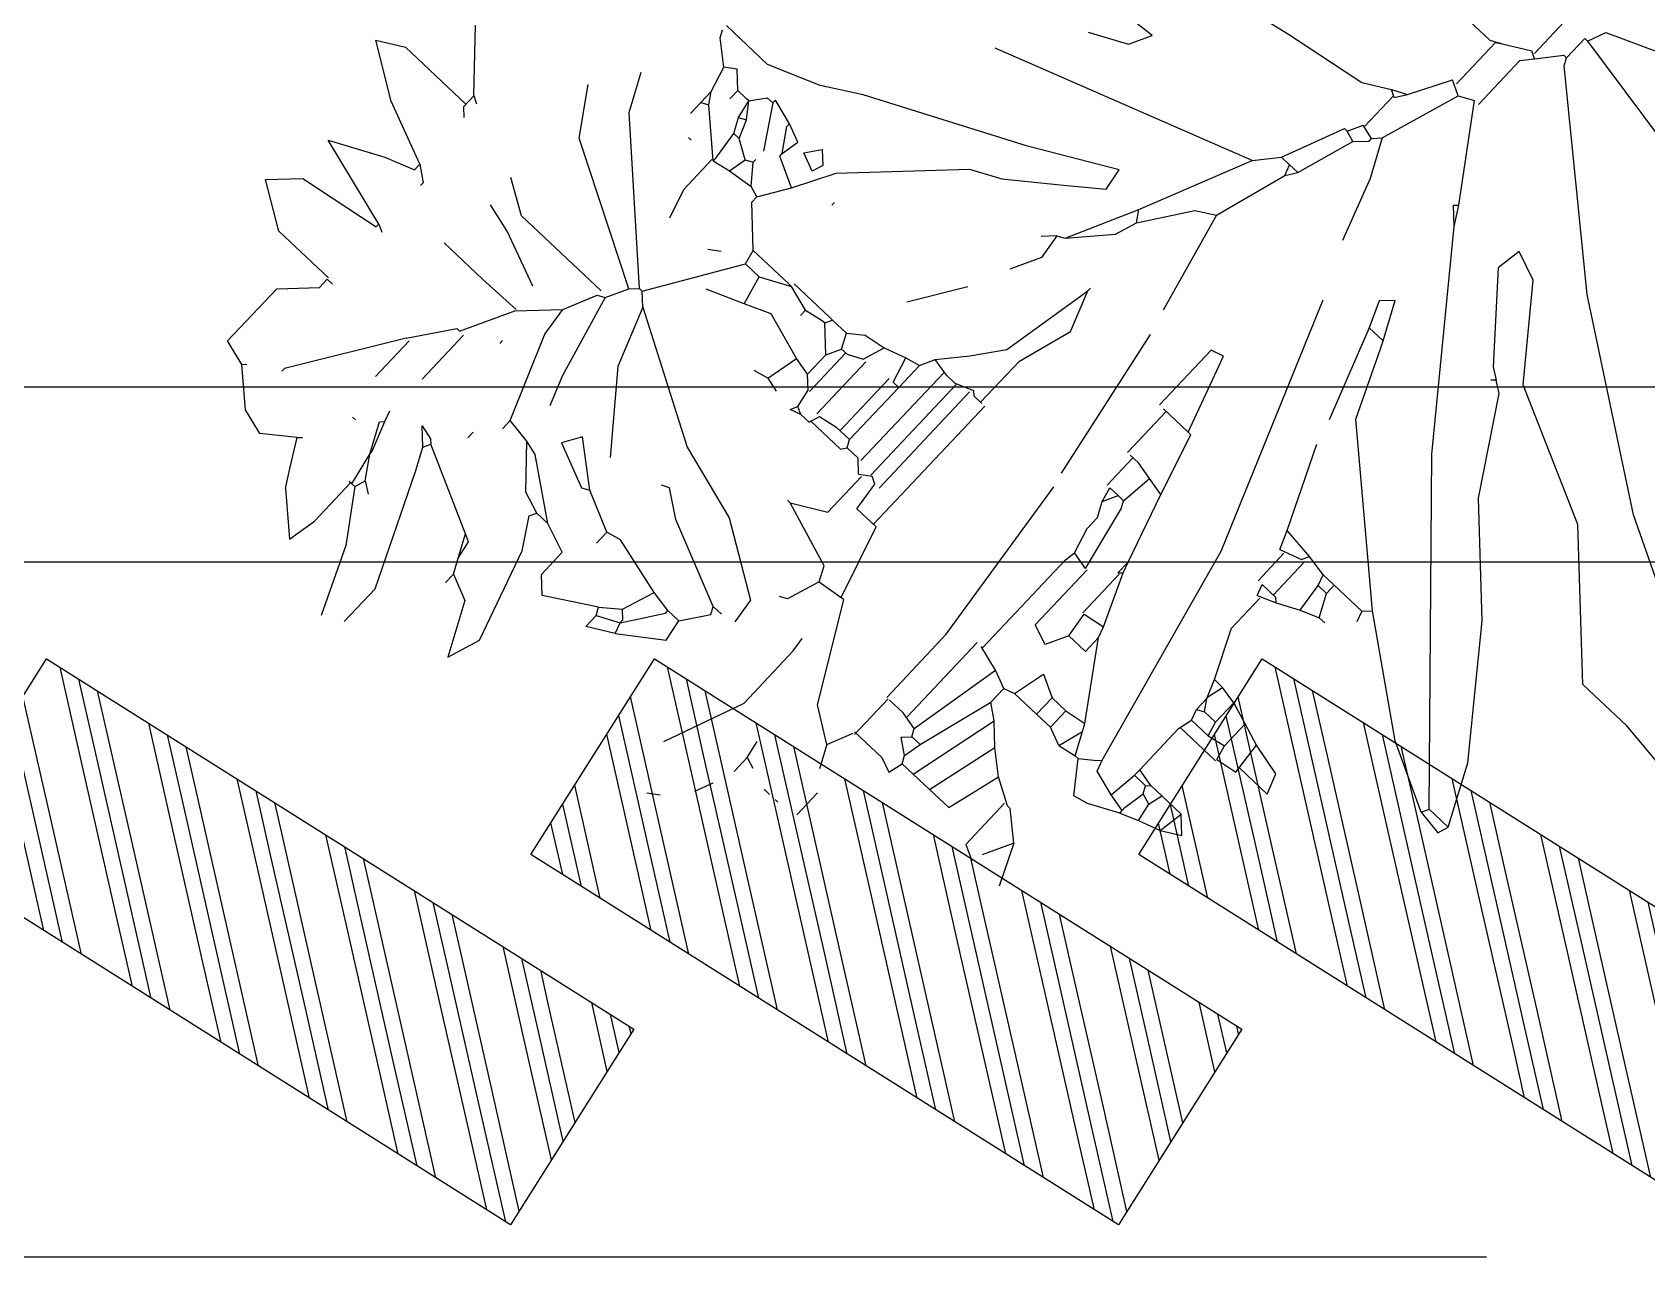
# Model space of a CAD drawing. Header units: metres. Extents: x 1769 to 3632, y 809 to 2652.
# Drawn here: x 2678.7875 to 2679.1363, y 1867.5908 to 1867.8553 of the extents above; entities that cross this region are included whole.
import ezdxf

# ---------------------------------------------------------------- set-up
doc = ezdxf.new("R2010")
doc.units = ezdxf.units.M
doc.header["$LTSCALE"] = 10
doc.linetypes.add('HIDDEN', pattern=[9.525, 6.35, -3.175])
for name, color, linetype in [('A-GLAZ', 150, 'Continuous'), ('A-PROJ+', 1, 'HIDDEN'), ('A-WALL', 6, 'Continuous'), ('A-WALL-PATT', 8, 'Continuous'), ('AG-FP-01$0$A-DOOR-1', 1, 'Continuous'), ('G+E_Madera', 35, 'Continuous'), ('L-PLNT', 66, 'Continuous')]:
    doc.layers.add(name, color=color, linetype=linetype)
doc.styles.add('AG-FP-01$0$spa-fp01$0$WATG_Default', font='SIMPLEX.SHX', dxfattribs={"width": 0.8})

# ---------------------------------------------------------------- blocks, each defined once
blk = doc.blocks.new('A$C0e1b22ce')
h = blk.add_hatch()
h.set_pattern_fill('ANGLE', color=256, scale=0.38)
h.set_pattern_definition([(0, (0, 0), (0, 2.6543), [1.9304, -0.7239]), (90, (0, 0), (-2.6543, 2e-16), [1.9304, -0.7239])])
h.paths.add_polyline_path([(0.05, 0.15), (0.05, 0), (0, 0), (0, 0.15)])
at = {"layer": 'A-WALL-PATT'}
h = blk.add_hatch(dxfattribs=at)
h.set_pattern_fill('GOST_GROUND', color=256, scale=0.0016)
h.paths.add_polyline_path([(0.05, 0.15), (0.05, 0), (0, 0), (0, 0.15)])
at = {"layer": 'A-WALL'}
blk.add_lwpolyline([(0.05, 0.15), (0.05, 0), (0, 0), (0, 0.15)], close=True, dxfattribs=at)
blk = doc.blocks.new('A$Cb696afa1')
at = {"layer": 'G+E_Madera', "rotation": 57.77621867206633}
for p in [(2.0464, 0.00001), (2.17771, 0.00001), (2.30903, 0.00001)]:
    blk.add_blockref('A$C0e1b22ce', p, dxfattribs=at)
blk = doc.blocks.new('GARRA DE LEON')
at = {"layer": 'L-PLNT', "color": 65, "linetype": 'Continuous'}
for p, q in [((1272.2293, 333.9823), (1272.3867, 334.0486)), ((1272.1879, 333.9119), (1272.1879, 333.9906)), ((1272.2211, 333.9616), (1272.2293, 333.9823)), ((1272.2169, 333.9326), (1272.2169, 333.9616)), ((1272.2169, 333.9616), (1272.2211, 333.9616)), ((1272.2211, 333.9616), (1272.4322, 333.9243)), ((1272.1921, 333.9078), (1272.2128, 333.9326)), ((1272.2128, 333.9326), (1272.2169, 333.9326)), ((1272.2211, 333.9243), (1272.2169, 333.9326)), ((1272.4115, 333.7587), (1272.2211, 333.9243)), ((1272.1548, 333.8953), (1272.1838, 333.9119)), ((1272.1817, 333.8953), (1272.1921, 333.9078)), ((1272.1921, 333.9078), (1272.1838, 333.9119)), ((1271.9767, 333.8891), (1272.1423, 333.8891)), ((1272.1423, 333.8891), (1272.1548, 333.8953)), ((1272.1486, 333.8912), (1272.1548, 333.8953)), ((1272.1486, 333.8291), (1272.1486, 333.8912)), ((1272.1817, 333.8291), (1272.1817, 333.8953)), ((1272.1175, 333.7835), (1272.1423, 333.8291)), ((1272.1299, 333.7297), (1272.1589, 333.8208)), ((1272.1589, 333.8208), (1272.1423, 333.8291)), ((1272.1589, 333.8208), (1272.1755, 333.8291)), ((1272.2417, 333.7338), (1272.1755, 333.8291)), ((1272.1009, 333.7753), (1272.1175, 333.7835)), ((1272.1092, 333.7711), (1272.1175, 333.7835)), ((1272.0719, 333.7587), (1272.1009, 333.7753)), ((1272.1092, 333.7711), (1272.1009, 333.7753)), ((1272.1072, 333.7256), (1272.1072, 333.7711)), ((1271.9767, 333.7421), (1272.0719, 333.7587)), ((1272.6144, 333.6179), (1272.4115, 333.7587)), ((1271.6744, 333.68), (1271.9767, 333.7421)), ((1272.1217, 333.7214), (1272.1299, 333.7297)), ((1272.1299, 333.7297), (1272.1507, 333.6883)), ((1272.2376, 333.7297), (1272.2417, 333.7338)), ((1272.2542, 333.7131), (1272.2376, 333.7297)), ((1272.2542, 333.7131), (1272.2417, 333.7338)), ((1272.3246, 333.7421), (1272.3204, 333.7131)), ((1272.3577, 333.7297), (1272.3246, 333.7421)), ((1272.4281, 333.6386), (1272.3577, 333.7297)), ((1272.0637, 333.6386), (1272.0927, 333.709)), ((1272.0927, 333.709), (1272.0968, 333.709)), ((1272.0968, 333.709), (1272.1051, 333.7256)), ((1272.1092, 333.7049), (1272.0968, 333.709)), ((1272.1217, 333.7214), (1272.1051, 333.7256)), ((1272.1092, 333.7049), (1272.1217, 333.7173)), ((1272.1217, 333.7173), (1272.1217, 333.7214)), ((1272.4074, 333.5144), (1272.2542, 333.7131)), ((1272.3204, 333.7131), (1272.3908, 333.6303)), ((1272.0885, 333.6386), (1272.1092, 333.7049)), ((1272.1507, 333.6883), (1272.1755, 333.6179)), ((1271.869, 333.6386), (1271.6744, 333.622)), ((1271.8566, 333.6137), (1271.869, 333.6386)), ((1272.043, 333.6137), (1272.0637, 333.6386)), ((1272.0761, 333.6386), (1272.0637, 333.6386)), ((1272.0803, 333.6262), (1272.0761, 333.6386)), ((1272.0885, 333.6386), (1272.0761, 333.6386)), ((1272.0803, 333.6262), (1272.0885, 333.6386)), ((1272.5772, 333.5682), (1272.4281, 333.6386)), ((1272.0554, 333.5433), (1272.0803, 333.6262)), ((1272.3908, 333.6303), (1272.4033, 333.622)), ((1272.4033, 333.622), (1272.3991, 333.6179)), ((1272.4157, 333.6137), (1272.4033, 333.622)), ((1272.043, 333.6137), (1271.7531, 333.5102)), ((1271.8152, 333.593), (1271.8566, 333.6137)), ((1271.9891, 333.4895), (1272.043, 333.6137)), ((1272.2625, 333.6096), (1272.25, 333.5972)), ((1272.2832, 333.5682), (1272.2625, 333.6096)), ((1272.4778, 333.5144), (1272.4157, 333.6137)), ((1272.8132, 333.5144), (1272.6144, 333.6179)), ((1272.25, 333.5972), (1272.2625, 333.5682)), ((1272.2832, 333.5682), (1272.2625, 333.5682)), ((1272.2625, 333.5682), (1272.2997, 333.4647)), ((1272.2873, 333.5599), (1272.2832, 333.5682)), ((1272.7014, 333.444), (1272.5772, 333.5682)), ((1272.3121, 333.2783), (1272.2045, 333.5558)), ((1272.3204, 333.4854), (1272.2873, 333.5599)), ((1272.0347, 333.5309), (1272.0554, 333.5433)), ((1272.0554, 333.5433), (1272.0844, 333.4274)), ((1271.9974, 333.4771), (1272.0347, 333.5309)), ((1272.6724, 333.2286), (1272.4074, 333.5144)), ((1272.573, 333.4191), (1272.4778, 333.5144)), ((1271.9436, 333.5061), (1271.8525, 333.4564)), ((1271.9477, 333.4812), (1271.9436, 333.5061)), ((1271.9105, 333.4522), (1271.9477, 333.4812)), ((1271.9519, 333.4108), (1271.9891, 333.4895)), ((1271.9974, 333.4771), (1271.9891, 333.4895)), ((1272.4778, 333.3446), (1272.3204, 333.4854)), ((1271.9891, 333.4522), (1271.9974, 333.4771)), ((1271.8525, 333.4564), (1271.6827, 333.3736)), ((1271.8566, 333.4108), (1271.9105, 333.4522)), ((1271.9519, 333.4108), (1271.9891, 333.4522)), ((1272.7677, 333.444), (1272.7014, 333.444)), ((1272.9085, 333.4274), (1272.7677, 333.444)), ((1272.1672, 333.4357), (1272.1527, 333.4315)), ((1272.1527, 333.4315), (1272.1527, 333.3487)), ((1272.1962, 333.3487), (1272.1672, 333.4357)), ((1272.3494, 333.3446), (1272.308, 333.4357)), ((1271.8235, 333.3943), (1271.8566, 333.4108)), ((1271.9436, 333.4067), (1271.9519, 333.4108)), ((1272.6683, 333.2949), (1272.573, 333.4191)), ((1271.72, 333.2907), (1271.8235, 333.3943)), ((1271.9436, 333.4067), (1271.9312, 333.3943)), ((1271.9436, 333.4067), (1271.9477, 333.3777)), ((1272.0098, 333.386), (1272.0098, 333.3901)), ((1272.1258, 333.2203), (1272.0927, 333.3984)), ((1271.6827, 333.3736), (1271.6413, 333.3487)), ((1271.9477, 333.3777), (1271.9312, 333.3446)), ((1271.9891, 333.2783), (1272.0098, 333.386)), ((1272.0264, 333.3404), (1272.0098, 333.386)), ((1271.6413, 333.3487), (1271.5833, 333.3259)), ((1272.0078, 333.2783), (1272.0264, 333.3404)), ((1272.1962, 333.3487), (1272.1589, 333.3487)), ((1272.1631, 333.2866), (1272.1631, 333.3487)), ((1272.2003, 333.3487), (1272.1962, 333.3487)), ((1272.2211, 333.2783), (1272.2003, 333.3487)), ((1272.3577, 333.3239), (1272.3494, 333.3446)), ((1272.3867, 333.3404), (1272.3494, 333.3446)), ((1272.3825, 333.3321), (1272.3867, 333.3404)), ((1272.4115, 333.3363), (1272.3867, 333.3404)), ((1272.4695, 333.3363), (1272.4778, 333.3446)), ((1272.5938, 333.2576), (1272.4778, 333.3446)), ((1271.5833, 333.3259), (1271.5212, 333.3259)), ((1271.5253, 333.3114), (1271.5212, 333.3197)), ((1272.3577, 333.3239), (1272.3825, 333.3321)), ((1272.3639, 333.2825), (1272.3639, 333.3239)), ((1272.3867, 333.2825), (1272.3867, 333.3321)), ((1272.4157, 333.3239), (1272.4115, 333.3363)), ((1272.4281, 333.3363), (1272.4115, 333.3363)), ((1272.4198, 333.2907), (1272.4157, 333.3239)), ((1272.4281, 333.3239), (1272.4157, 333.3239)), ((1272.4695, 333.3363), (1272.4281, 333.3363)), ((1272.4281, 333.3239), (1272.4281, 333.3363)), ((1272.4405, 333.299), (1272.4281, 333.3239)), ((1272.4695, 333.3363), (1272.4736, 333.3239)), ((1271.5502, 333.2907), (1271.5253, 333.3114)), ((1271.6454, 333.2949), (1271.6164, 333.3032)), ((1271.6164, 333.3032), (1271.6164, 333.299)), ((1271.5626, 333.299), (1271.5502, 333.2907)), ((1271.5584, 333.2617), (1271.5502, 333.2907)), ((1271.5792, 333.2825), (1271.5626, 333.299)), ((1271.5957, 333.2825), (1271.6082, 333.299)), ((1271.6082, 333.299), (1271.6164, 333.299)), ((1271.6164, 333.299), (1271.6454, 333.2535)), ((1271.6661, 333.2866), (1271.6454, 333.2949)), ((1271.6454, 333.2907), (1271.6454, 333.2949)), ((1271.662, 333.2659), (1271.6454, 333.2907)), ((1271.662, 333.2659), (1271.6661, 333.2866)), ((1271.6786, 333.2825), (1271.691, 333.299)), ((1271.691, 333.299), (1271.7034, 333.2866)), ((1271.6951, 333.2452), (1271.72, 333.2907)), ((1271.7034, 333.2866), (1271.6992, 333.2742)), ((1271.8732, 333.241), (1271.9105, 333.299)), ((1272.1796, 333.2866), (1272.1672, 333.2866)), ((1272.1713, 333.2452), (1272.1713, 333.2866)), ((1272.2003, 333.2825), (1272.1796, 333.2866)), ((1272.395, 333.2783), (1272.4198, 333.2907)), ((1272.4198, 333.2907), (1272.4405, 333.299)), ((1272.4405, 333.299), (1272.4488, 333.299)), ((1272.7014, 333.2286), (1272.6683, 333.2949)), ((1271.5916, 333.2825), (1271.5792, 333.2825)), ((1271.5792, 333.2825), (1271.5792, 333.27)), ((1271.5957, 333.2825), (1271.5916, 333.2825)), ((1271.5999, 333.2617), (1271.5957, 333.2825)), ((1271.6082, 333.2659), (1271.5957, 333.2825)), ((1271.5999, 333.2617), (1271.6082, 333.2659)), ((1271.6164, 333.2452), (1271.6082, 333.2659)), ((1271.662, 333.2617), (1271.662, 333.2659)), ((1271.6992, 333.2742), (1271.6786, 333.2825)), ((1271.7407, 333.2617), (1271.7407, 333.2659)), ((1271.9643, 333.2452), (1271.9891, 333.2783)), ((1272.0078, 333.2162), (1272.0078, 333.2783)), ((1272.1962, 333.2452), (1272.2003, 333.2825)), ((1272.2211, 333.2783), (1272.2003, 333.2825)), ((1272.2459, 333.1996), (1272.2211, 333.2783)), ((1272.3743, 333.0216), (1272.3121, 333.2783)), ((1272.3743, 333.27), (1272.3701, 333.2825)), ((1272.3908, 333.2825), (1272.3701, 333.2825)), ((1272.3743, 333.27), (1272.395, 333.2783)), ((1272.3784, 333.2245), (1272.3784, 333.27)), ((1272.395, 333.2783), (1272.3908, 333.2825)), ((1271.5584, 333.2452), (1271.5584, 333.2617)), ((1271.5667, 333.2493), (1271.5584, 333.2617)), ((1271.5584, 333.2452), (1271.5667, 333.2493)), ((1271.6123, 333.2079), (1271.5667, 333.2493)), ((1271.6082, 333.2452), (1271.5999, 333.2617)), ((1271.6951, 333.2452), (1271.662, 333.2617)), ((1272.6683, 333.2203), (1272.5938, 333.2576)), ((1271.5584, 333.2452), (1271.5584, 333.2286)), ((1271.6123, 333.2121), (1271.6082, 333.2452)), ((1271.6164, 333.2452), (1271.6082, 333.2452)), ((1271.6371, 333.2328), (1271.6164, 333.2452)), ((1271.633, 333.2121), (1271.6371, 333.2328)), ((1271.6371, 333.2328), (1271.6454, 333.2369)), ((1271.6454, 333.2369), (1271.6454, 333.241)), ((1271.662, 333.2162), (1271.6454, 333.2369)), ((1271.6744, 333.2121), (1271.6951, 333.2452)), ((1271.9394, 333.2162), (1271.9643, 333.2452)), ((1272.1796, 333.2286), (1272.1755, 333.2452)), ((1272.1879, 333.2452), (1272.1755, 333.2452)), ((1272.1796, 333.2286), (1272.1879, 333.2452)), ((1272.1962, 333.2452), (1272.1879, 333.2452)), ((1272.2003, 333.2369), (1272.1962, 333.2452)), ((1272.2169, 333.1624), (1272.2003, 333.2369)), ((1271.5088, 333.1831), (1271.488, 333.2245)), ((1271.633, 333.2121), (1271.662, 333.2162)), ((1271.6744, 333.2121), (1271.662, 333.2162)), ((1271.9312, 333.1996), (1271.9394, 333.2162)), ((1271.9601, 333.2121), (1271.9394, 333.2162)), ((1271.9726, 333.2121), (1271.9933, 333.2203)), ((1271.9912, 333.0712), (1271.9912, 333.2162)), ((1271.9933, 333.2203), (1271.9974, 333.2162)), ((1272.0098, 333.2162), (1271.9974, 333.2162)), ((1272.014, 333.0381), (1272.014, 333.2162)), ((1272.1879, 333.2121), (1272.1796, 333.2286)), ((1272.4033, 333.1706), (1272.3784, 333.2245)), ((1272.6683, 333.2203), (1272.6724, 333.2286)), ((1272.6683, 333.2203), (1272.6973, 333.2162)), ((1272.7014, 333.2286), (1272.6724, 333.2286)), ((1272.6973, 333.2162), (1272.7014, 333.2286)), ((1271.5792, 333.2079), (1271.575, 333.2079)), ((1271.6102, 333.2079), (1271.6102, 333.1624)), ((1271.6123, 333.2079), (1271.633, 333.2121)), ((1271.6123, 333.2079), (1271.6123, 333.2121)), ((1271.6744, 333.2038), (1271.6744, 333.2121)), ((1271.7117, 333.1665), (1271.6744, 333.2038)), ((1271.8898, 333.1872), (1271.9146, 333.1955)), ((1271.9146, 333.1955), (1271.9312, 333.1996)), ((1271.9229, 333.1665), (1271.9146, 333.1955)), ((1271.9312, 333.1665), (1271.9312, 333.1996)), ((1271.956, 333.0795), (1271.956, 333.2121)), ((1271.9726, 333.2121), (1271.9601, 333.2121)), ((1271.9747, 333.0754), (1271.9747, 333.2121)), ((1272.1548, 333.005), (1272.1299, 333.2038)), ((1272.1879, 333.1955), (1272.1879, 333.2121)), ((1272.1879, 333.1955), (1272.1879, 333.2121)), ((1272.1962, 333.1665), (1272.1879, 333.1955)), ((1272.2459, 333.1831), (1272.2459, 333.1996)), ((1272.25, 333.1872), (1272.2459, 333.1996)), ((1271.6496, 333.0505), (1271.5088, 333.1831)), ((1271.8484, 333.1706), (1271.8649, 333.1831)), ((1271.8649, 333.1831), (1271.8898, 333.1872)), ((1271.8815, 333.1624), (1271.8898, 333.1872)), ((1272.2459, 333.1831), (1272.25, 333.1872)), ((1272.248, 333.1251), (1272.248, 333.1831)), ((1272.2749, 333.1292), (1272.25, 333.1872)), ((1271.488, 333.1251), (1271.4549, 333.1748)), ((1271.6102, 333.1624), (1271.6206, 333.1292)), ((1271.7158, 333.1499), (1271.7117, 333.1665)), ((1271.7655, 333.1665), (1271.7117, 333.1665)), ((1271.7365, 333.1499), (1271.7696, 333.1665)), ((1271.7696, 333.1665), (1271.7655, 333.1665)), ((1271.7696, 333.1706), (1271.8235, 333.1706)), ((1271.7986, 333.1582), (1271.7696, 333.1665)), ((1271.7986, 333.1582), (1271.8194, 333.1624)), ((1271.8194, 333.1624), (1271.8235, 333.1624)), ((1271.8235, 333.1624), (1271.8276, 333.1706)), ((1271.8235, 333.1706), (1271.8276, 333.1706)), ((1271.8484, 333.1375), (1271.8235, 333.1624)), ((1271.8484, 333.1706), (1271.8276, 333.1706)), ((1271.8566, 333.1541), (1271.8484, 333.1706)), ((1271.8649, 333.1541), (1271.8815, 333.1624)), ((1271.8856, 333.0837), (1271.8856, 333.1624)), ((1271.9167, 333.0878), (1271.9167, 333.1665)), ((1271.9312, 333.1665), (1271.9229, 333.1665)), ((1271.9312, 333.0878), (1271.9312, 333.1665)), ((1272.1941, 333.1541), (1272.1962, 333.1665)), ((1272.2169, 333.1624), (1272.1962, 333.1665)), ((1272.219, 333.0795), (1272.219, 333.1624)), ((1272.4115, 333.1499), (1272.4033, 333.1706)), ((1272.4157, 333.1706), (1272.4033, 333.1706)), ((1272.4115, 333.1541), (1272.4157, 333.1706)), ((1272.4364, 333.1665), (1272.4157, 333.1706)), ((1272.4364, 333.1375), (1272.4364, 333.1665)), ((1272.4612, 333.1582), (1272.4364, 333.1665)), ((1271.6537, 333.0505), (1271.7158, 333.1499)), ((1271.6744, 333.1334), (1271.6868, 333.1417)), ((1271.7365, 333.1499), (1271.7158, 333.1499)), ((1271.7448, 333.1168), (1271.7365, 333.1499)), ((1271.7986, 333.1582), (1271.7986, 333.1499)), ((1271.8484, 333.1375), (1271.8566, 333.1541)), ((1271.8649, 333.1541), (1271.8566, 333.1541)), ((1271.8628, 333.0961), (1271.8628, 333.1541)), ((1272.1941, 333.0216), (1272.1941, 333.1541)), ((1272.4115, 333.1499), (1272.4115, 333.1541)), ((1272.4115, 333.1334), (1272.4115, 333.1499)), ((1272.4198, 333.1375), (1272.4115, 333.1499)), ((1272.4861, 333.1499), (1272.4612, 333.1582)), ((1272.4612, 333.1251), (1272.4612, 333.1582)), ((1272.5234, 333.1417), (1272.4861, 333.1499)), ((1272.4902, 333.1127), (1272.4861, 333.1499)), ((1272.5316, 333.1189), (1272.5234, 333.1417)), ((1271.3721, 333.0795), (1271.3203, 333.1375)), ((1271.6413, 333.0423), (1271.488, 333.1251)), ((1271.7738, 333.1292), (1271.7448, 333.1168)), ((1271.8276, 333.1127), (1271.7738, 333.1292)), ((1271.8484, 333.1085), (1271.8484, 333.1375)), ((1272.25, 333.1251), (1272.2749, 333.1292)), ((1272.2542, 333.0961), (1272.25, 333.1251)), ((1272.279, 333.1168), (1272.2749, 333.1292)), ((1272.4115, 333.1334), (1272.4198, 333.1375)), ((1272.4157, 333.1209), (1272.4115, 333.1334)), ((1272.4364, 333.1375), (1272.4198, 333.1375)), ((1272.4405, 333.1209), (1272.4364, 333.1375)), ((1272.4405, 333.1209), (1272.4612, 333.1251)), ((1272.4654, 333.1085), (1272.4612, 333.1251)), ((1271.7448, 333.1168), (1271.7034, 333.1002)), ((1271.8194, 333.0754), (1271.8276, 333.1127)), ((1271.8484, 333.1085), (1271.8276, 333.1127)), ((1271.8608, 333.0961), (1271.8484, 333.1085)), ((1272.3329, 333.0381), (1272.279, 333.1168)), ((1272.279, 333.0961), (1272.279, 333.1168)), ((1272.4115, 333.1044), (1272.4157, 333.1209)), ((1272.4115, 333.1064), (1272.4654, 333.1064)), ((1272.4405, 333.1209), (1272.4157, 333.1209)), ((1272.4654, 333.1085), (1272.4902, 333.1127)), ((1272.4902, 333.1189), (1272.5316, 333.1189)), ((1271.8649, 333.0754), (1271.8608, 333.0961)), ((1272.2542, 333.0961), (1272.2417, 333.0712)), ((1272.2542, 333.0961), (1272.279, 333.0961)), ((1272.4115, 333.0423), (1272.4115, 333.1044)), ((1271.3721, 333.063), (1271.3721, 333.0795)), ((1271.3721, 333.0795), (1271.3804, 333.0754)), ((1271.8194, 333.0754), (1271.8028, 333.0712)), ((1271.8194, 333.0754), (1271.8359, 333.0712)), ((1271.8608, 333.0671), (1271.8649, 333.0754)), ((1271.8732, 333.0712), (1271.8608, 333.0671)), ((1271.8732, 333.0712), (1271.8649, 333.0754)), ((1271.8856, 333.0712), (1271.8732, 333.0712)), ((1271.8856, 333.0712), (1271.8898, 333.0837)), ((1271.8856, 333.0733), (1271.9312, 333.0733)), ((1271.8898, 333.0837), (1271.9105, 333.0878)), ((1271.9312, 333.0878), (1271.9105, 333.0878)), ((1271.9353, 333.0795), (1271.9312, 333.0878)), ((1271.9312, 333.0733), (1271.9353, 333.0795)), ((1271.9519, 333.0795), (1271.9353, 333.0795)), ((1271.9643, 333.0671), (1271.9519, 333.0795)), ((1271.9643, 333.0671), (1271.9767, 333.0754)), ((1271.985, 333.0712), (1271.9767, 333.0754)), ((1271.9891, 333.0381), (1271.985, 333.0712)), ((1272.2417, 333.0712), (1272.219, 333.0795)), ((1271.252, 333.0505), (1271.281, 333.0671)), ((1271.281, 333.0671), (1271.3721, 333.0671)), ((1271.3721, 333.063), (1271.3804, 333.0547)), ((1271.9684, 333.0133), (1271.9684, 333.0671)), ((1271.31, 333.0133), (1271.252, 333.0505)), ((1271.5005, 333.0195), (1271.4632, 333.0423)), ((1271.6288, 333.0174), (1271.6413, 333.0423)), ((1271.6413, 333.0423), (1271.6496, 333.0505)), ((1271.6537, 333.0505), (1271.6496, 333.0505)), ((1271.6661, 333.0381), (1271.6537, 333.0505)), ((1271.6661, 333.0381), (1271.8069, 332.9594)), ((1271.6661, 333.0381), (1271.691, 332.9719)), ((1272.0181, 333.0381), (1271.9891, 333.0381)), ((1272.043, 332.9553), (1272.0181, 333.0381)), ((1272.2542, 333.0091), (1272.2625, 333.0464)), ((1272.2625, 333.0464), (1272.2873, 333.034)), ((1272.308, 333.034), (1272.3329, 333.0381)), ((1272.337, 333.0298), (1272.3329, 333.0381)), ((1272.4322, 333.0381), (1272.4115, 333.0423)), ((1272.4115, 333.0381), (1272.4115, 333.0423)), ((1272.4115, 333.034), (1272.4115, 333.0381)), ((1272.4281, 333.034), (1272.4322, 333.0381)), ((1272.4488, 333.0381), (1272.4322, 333.0381)), ((1272.4447, 333.0216), (1272.4488, 333.0381)), ((1272.4778, 333.0381), (1272.4488, 333.0381)), ((1272.4736, 333.0091), (1272.4778, 333.0381)), ((1272.4944, 333.0216), (1272.4778, 333.0381)), ((1271.6206, 333.0195), (1271.5005, 333.0195)), ((1271.6206, 333.0133), (1271.6288, 333.0174)), ((1271.6288, 333.0174), (1271.6537, 332.9222)), ((1272.1858, 332.9097), (1272.1858, 333.0216)), ((1272.2211, 333.0133), (1272.1921, 333.0216)), ((1272.2873, 333.0091), (1272.2873, 333.034)), ((1272.308, 333.034), (1272.2873, 333.034)), ((1272.308, 333.0091), (1272.308, 333.034)), ((1272.3287, 333.0009), (1272.337, 333.0298)), ((1272.3494, 333.005), (1272.337, 333.0298)), ((1272.3536, 333.005), (1272.3701, 333.0174)), ((1272.3701, 333.0174), (1272.3743, 333.0216)), ((1272.3784, 333.0091), (1272.3743, 333.0216)), ((1272.4074, 333.0009), (1272.4115, 333.034)), ((1272.4281, 333.034), (1272.4115, 333.034)), ((1272.4322, 333.0257), (1272.4281, 333.034)), ((1272.4281, 333.0009), (1272.4322, 333.0257)), ((1272.4447, 333.0216), (1272.4322, 333.0257)), ((1272.4488, 333.0009), (1272.4447, 333.0216)), ((1272.4736, 333.0091), (1272.4944, 333.0216)), ((1271.3804, 332.9843), (1271.31, 333.0133)), ((1271.5005, 332.9967), (1271.4674, 333.005)), ((1271.604, 332.976), (1271.6206, 333.0133)), ((1271.9312, 332.9926), (1271.9684, 333.0133)), ((1272.1548, 332.9097), (1272.1548, 333.005)), ((1272.2003, 332.9056), (1272.2211, 333.0133)), ((1272.2417, 333.005), (1272.2211, 333.0133)), ((1272.2417, 333.005), (1272.2542, 333.0091)), ((1272.2417, 332.9843), (1272.2417, 333.005)), ((1272.2873, 333.0091), (1272.2542, 333.0091)), ((1272.308, 333.0091), (1272.2873, 333.0091)), ((1272.3287, 333.0009), (1272.308, 333.0091)), ((1272.3287, 333.0009), (1272.3494, 333.005)), ((1272.3536, 333.005), (1272.3494, 333.005)), ((1272.3784, 332.9719), (1272.3536, 333.005)), ((1272.4074, 333.0009), (1272.3784, 333.0091)), ((1272.4281, 332.9967), (1272.4074, 333.0009)), ((1272.4281, 332.9926), (1272.4488, 333.0009)), ((1272.4281, 332.9967), (1272.4281, 333.0009)), ((1272.4488, 333.0009), (1272.4736, 333.0091)), ((1271.3804, 332.9843), (1271.397, 332.9719)), ((1271.3804, 332.976), (1271.3804, 332.9843)), ((1271.5626, 332.9719), (1271.5005, 332.9967)), ((1271.9312, 332.9926), (1271.927, 332.9926)), ((1272.0057, 332.9677), (1271.9312, 332.9926)), ((1272.2169, 332.8973), (1272.2417, 332.9843)), ((1272.2583, 332.9719), (1272.2417, 332.9843)), ((1272.4281, 332.9926), (1272.395, 332.976)), ((1272.4281, 332.9926), (1272.4281, 332.9967)), ((1271.3473, 332.9636), (1271.3804, 332.976)), ((1271.397, 332.9719), (1271.397, 332.9677)), ((1271.5667, 332.9387), (1271.604, 332.976)), ((1271.6082, 332.9429), (1271.604, 332.976)), ((1271.691, 332.9719), (1271.7531, 332.8932)), ((1272.014, 332.9512), (1272.0057, 332.9677)), ((1272.2335, 332.8683), (1272.2583, 332.9719)), ((1272.279, 332.9512), (1272.2583, 332.9719)), ((1272.395, 332.976), (1272.3784, 332.9719)), ((1271.2893, 332.9346), (1271.3473, 332.9636)), ((1271.8069, 332.9594), (1271.8939, 332.9346)), ((1272.014, 332.9512), (1272.0015, 332.9139)), ((1272.014, 332.9512), (1272.043, 332.9553)), ((1272.0471, 332.9553), (1272.043, 332.9553)), ((1272.1051, 332.8518), (1272.0471, 332.9553)), ((1272.2583, 332.8683), (1272.279, 332.9512)), ((1272.3039, 332.9304), (1272.279, 332.9512)), ((1271.3928, 332.9056), (1271.2893, 332.9346)), ((1271.517, 332.9398), (1271.4591, 332.9398)), ((1271.5667, 332.9408), (1271.517, 332.9398)), ((1271.5378, 332.8808), (1271.5667, 332.9387)), ((1271.6454, 332.8476), (1271.6082, 332.9429)), ((1271.8939, 332.9346), (1271.9726, 332.8849)), ((1272.2873, 332.8683), (1272.3039, 332.9304)), ((1272.3329, 332.9139), (1272.3039, 332.9304)), ((1271.6537, 332.9222), (1271.6661, 332.889)), ((1271.8235, 332.9139), (1271.8152, 332.9097)), ((1271.8525, 332.8932), (1271.8235, 332.9139)), ((1272.0015, 332.9139), (1271.9933, 332.9097)), ((1272.3287, 332.9139), (1272.3287, 332.8518)), ((1272.337, 332.9139), (1272.3329, 332.9139)), ((1272.366, 332.889), (1272.337, 332.9139)), ((1271.2976, 332.8849), (1271.3928, 332.9015)), ((1271.3928, 332.9015), (1271.3928, 332.9056)), ((1271.3928, 332.9056), (1271.4011, 332.9015)), ((1271.5792, 332.9015), (1271.5792, 332.9056)), ((1272.1568, 332.8559), (1272.1568, 332.9097)), ((1272.1796, 332.9097), (1272.1589, 332.9097)), ((1272.2003, 332.9056), (1272.1796, 332.9097)), ((1272.1962, 332.889), (1272.2045, 332.8973)), ((1272.2045, 332.8973), (1272.2003, 332.9056)), ((1272.2169, 332.8973), (1272.2045, 332.8973)), ((1272.2128, 332.8766), (1272.2169, 332.8973)), ((1271.2686, 332.8559), (1271.2976, 332.8849)), ((1271.5005, 332.8352), (1271.5336, 332.8808)), ((1271.5336, 332.8808), (1271.5378, 332.8808)), ((1271.5439, 332.8808), (1271.5439, 332.8145)), ((1271.7158, 332.889), (1271.7034, 332.8683)), ((1271.7614, 332.8518), (1271.7158, 332.889)), ((1271.9477, 332.8518), (1271.8525, 332.8932)), ((1271.9726, 332.8849), (1271.9767, 332.8559)), ((1272.0451, 332.8766), (1272.043, 332.8932)), ((1272.0451, 332.7979), (1272.0451, 332.8766)), ((1272.2128, 332.8766), (1272.1962, 332.889)), ((1272.2169, 332.8683), (1272.2128, 332.8766)), ((1272.366, 332.889), (1272.3494, 332.8559)), ((1272.366, 332.889), (1272.3867, 332.8435)), ((1271.7034, 332.8683), (1271.7531, 332.8476)), ((1272.1548, 332.858), (1272.1962, 332.858)), ((1272.1962, 332.858), (1272.2128, 332.8518)), ((1272.2128, 332.8518), (1272.2169, 332.8683)), ((1272.2335, 332.8683), (1272.2169, 332.8683)), ((1272.2583, 332.8683), (1272.2335, 332.8683)), ((1272.2583, 332.8683), (1272.2873, 332.8683)), ((1271.3183, 332.8248), (1271.2686, 332.8559)), ((1271.6744, 332.8435), (1271.6454, 332.8476)), ((1271.6454, 332.8476), (1271.6454, 332.8352)), ((1271.691, 332.8393), (1271.6744, 332.8435)), ((1271.7117, 332.8021), (1271.6744, 332.8435)), ((1271.7531, 332.8476), (1271.7614, 332.8518)), ((1271.8069, 332.8311), (1271.7614, 332.8518)), ((1271.9312, 332.8145), (1271.9519, 332.8435)), ((1271.9519, 332.8435), (1271.9477, 332.8518)), ((1271.9477, 332.8518), (1271.9601, 332.8518)), ((1272.1424, 332.8269), (1272.1051, 332.8518)), ((1272.1424, 332.8269), (1272.1548, 332.8559)), ((1272.3287, 332.8518), (1272.3453, 332.8435)), ((1271.3928, 332.8248), (1271.3183, 332.8248)), ((1271.3928, 332.8104), (1271.3928, 332.8228)), ((1271.3928, 332.8228), (1271.4011, 332.8228)), ((1271.5005, 332.8352), (1271.4259, 332.7192)), ((1271.5046, 332.8352), (1271.5046, 332.7814)), ((1271.7531, 332.7938), (1271.691, 332.8393)), ((1271.8235, 332.8352), (1271.8069, 332.8311)), ((1271.8069, 332.8311), (1271.8069, 332.8145)), ((1271.8898, 332.8186), (1271.8235, 332.8352)), ((1272.1424, 332.8269), (1272.1548, 332.8021)), ((1271.3597, 332.7772), (1271.3928, 332.8104)), ((1271.6247, 332.8021), (1271.6247, 332.8104)), ((1271.8773, 332.7814), (1271.8898, 332.8186)), ((1271.8856, 332.7689), (1271.9146, 332.8104)), ((1271.9146, 332.8145), (1271.8898, 332.8186)), ((1271.9312, 332.8145), (1271.9146, 332.8145)), ((1271.9146, 332.8104), (1271.9146, 332.8145)), ((1271.9353, 332.7896), (1271.9312, 332.8145)), ((1271.7365, 332.7938), (1271.7117, 332.8021)), ((1271.7324, 332.7855), (1271.7365, 332.7938)), ((1271.7531, 332.7938), (1271.7365, 332.7938)), ((1271.7862, 332.7814), (1271.7531, 332.7938)), ((1271.8898, 332.7565), (1271.9353, 332.7896)), ((1272.0098, 332.7068), (1272.0451, 332.7979)), ((1271.3597, 332.6985), (1271.3597, 332.7772)), ((1271.5957, 332.7607), (1271.5792, 332.7772)), ((1271.5792, 332.7772), (1271.5957, 332.7731)), ((1271.5957, 332.7731), (1271.5999, 332.7689)), ((1271.7531, 332.7524), (1271.7324, 332.7855)), ((1271.7862, 332.7482), (1271.7862, 332.7814)), ((1271.8566, 332.7648), (1271.8773, 332.7814)), ((1271.8856, 332.7731), (1271.8773, 332.7814)), ((1271.8856, 332.7689), (1271.8856, 332.7731)), ((1272.0885, 332.7565), (1272.0844, 332.7772)), ((1272.1713, 332.7482), (1272.1713, 332.7814)), ((1271.546, 332.7524), (1271.5419, 332.7648)), ((1271.5419, 332.7482), (1271.546, 332.7524)), ((1271.5584, 332.7192), (1271.546, 332.7524)), ((1271.5957, 332.7607), (1271.5999, 332.7689)), ((1271.6082, 332.7358), (1271.5957, 332.7607)), ((1271.6951, 332.7234), (1271.5999, 332.7689)), ((1271.7862, 332.6488), (1271.7531, 332.7524)), ((1271.8566, 332.7648), (1271.8028, 332.7317)), ((1271.8608, 332.7565), (1271.8566, 332.7648)), ((1271.8608, 332.7565), (1271.8856, 332.7689)), ((1271.8898, 332.7565), (1271.8608, 332.74)), ((1271.8608, 332.74), (1271.8608, 332.7565)), ((1271.8898, 332.7565), (1271.8856, 332.7689)), ((1272.0885, 332.7565), (1272.1009, 332.7524)), ((1272.0885, 332.7565), (1272.0885, 332.7358)), ((1271.5584, 332.7151), (1271.5419, 332.7482)), ((1271.6641, 332.6116), (1271.6082, 332.7358)), ((1271.8028, 332.7317), (1271.7862, 332.7482)), ((1272.1341, 332.7441), (1272.1258, 332.7441)), ((1272.1465, 332.7441), (1272.1424, 332.7441)), ((1271.4259, 332.7192), (1271.4259, 332.7151)), ((1271.5212, 332.7317), (1271.517, 332.7317)), ((1271.5584, 332.7151), (1271.5584, 332.7192)), ((1271.7076, 332.6985), (1271.6951, 332.7234)), ((1271.7034, 332.7192), (1271.6951, 332.7234)), ((1271.7076, 332.6985), (1271.7034, 332.7192)), ((1271.3887, 332.6903), (1271.3597, 332.6985)), ((1271.5667, 332.6778), (1271.5584, 332.7151)), ((1271.575, 332.6903), (1271.5584, 332.7151)), ((1271.7158, 332.682), (1271.7076, 332.6985)), ((1272.0719, 332.6903), (1272.0803, 332.711)), ((1271.3887, 332.6903), (1271.3928, 332.6944)), ((1271.4259, 332.6571), (1271.3887, 332.6903)), ((1271.5709, 332.6778), (1271.575, 332.6903)), ((1271.575, 332.6903), (1271.5874, 332.682)), ((1271.7158, 332.682), (1271.7448, 332.6696)), ((1271.7158, 332.682), (1271.7158, 332.6696)), ((1271.488, 332.6737), (1271.4549, 332.6488)), ((1271.488, 332.6737), (1271.4922, 332.6778)), ((1271.5046, 332.6447), (1271.488, 332.6737)), ((1271.5667, 332.6778), (1271.5626, 332.6778)), ((1271.5647, 332.6199), (1271.5647, 332.6778)), ((1271.5709, 332.6778), (1271.5667, 332.6778)), ((1271.5709, 332.6778), (1271.6082, 332.624)), ((1271.7448, 332.6696), (1271.7738, 332.6116)), ((1271.4549, 332.6488), (1271.4259, 332.6571)), ((1271.7738, 332.6116), (1271.7862, 332.6488)), ((1272.0347, 332.653), (1272.0471, 332.6613)), ((1271.517, 332.624), (1271.5046, 332.6447)), ((1271.517, 332.624), (1271.5046, 332.6447)), ((1271.517, 332.624), (1271.5584, 332.5867)), ((1271.5584, 332.5867), (1271.5647, 332.6199)), ((1271.6082, 332.624), (1271.6413, 332.5495)), ((1271.6641, 332.5619), (1271.6641, 332.6116))]:
    blk.add_line(p, q, dxfattribs=at)
blk = doc.blocks.new('*U616')
blk.add_lwpolyline([(2200, -1.51), (2200, 1418.49), (2160, 1418.49), (2160, -1.51)], close=True)
at = {"layer": 'AG-FP-01$0$A-DOOR-1'}
blk.add_arc((2200, -1.51), 1420, 90, 180, dxfattribs=at)
at = {"style": 'AG-FP-01$0$spa-fp01$0$WATG_Default', "width": 0.8, "flags": 9}
for tag, p in [('DOORNUMBER', (494.6, -80.14)), ('ROOMNAME', (494.6, -84.22)), ('ROOMNUMBER', (494.6, -88.3)), ('DOORTYPE', (494.6, -92.39)), ('DOORMATERIAL', (494.6, -96.47)), ('DOORFINISH', (494.6, -100.55)), ('FRAMEMATERIAL', (494.6, -104.63)), ('FRAMEFINISH', (494.6, -108.71)), ('DETAILHEAD', (494.6, -112.8)), ('DETAILJAMB', (494.6, -116.88)), ('DETAILMUNTIN', (494.6, -120.96)), ('THRESHOLDMATERIAL', (494.6, -125.04)), ('THRESHOLDDETAIL', (494.6, -129.12)), ('FIRERATING', (494.6, -133.21)), ('GLAZING', (494.6, -137.29)), ('LOUVER', (494.6, -141.37)), ('CLOSER', (494.6, -145.45)), ('PANICHARDWARE', (494.6, -149.54)), ('HARDWARESET', (494.6, -153.62)), ('REMARKS', (494.6, -157.7)), ('REVISION', (494.6, -161.78))]:
    blk.add_attdef(tag, p, '', height=2.38, dxfattribs=at)

msp = doc.modelspace()

# ---------------------------------------------------------------- linework, layer by layer
at = {"layer": 'A-PROJ+', "ltscale": 0.01}
msp.add_lwpolyline([(2680.1167, 1874.19084), (2678.4667, 1874.19084), (2678.4667, 1867.59082), (2680.1167, 1867.59082)], dxfattribs=at)

# ---------------------------------------------------------------- block references
msp.add_blockref('A$Cb696afa1', (2676.84442, 1867.59768))
at = {"layer": 'A-GLAZ', "xscale": -0.0009474377873720039, "yscale": 0.0009474377873720039, "zscale": 0.0009474377873720039, "rotation": 90.00000000000007}
msp.add_blockref('*U616', (2680.11527, 1869.82519), dxfattribs=at)
at = {"layer": 'L-PLNT', "color": 173, "xscale": 0.1967723582811821, "yscale": 0.1967723582811821, "zscale": 0.1967723582811821, "rotation": 316.7206854993391}
msp.add_blockref('GARRA DE LEON', (2451.82149, 1991.6325), dxfattribs=at)

doc.saveas('drawing.dxf')
